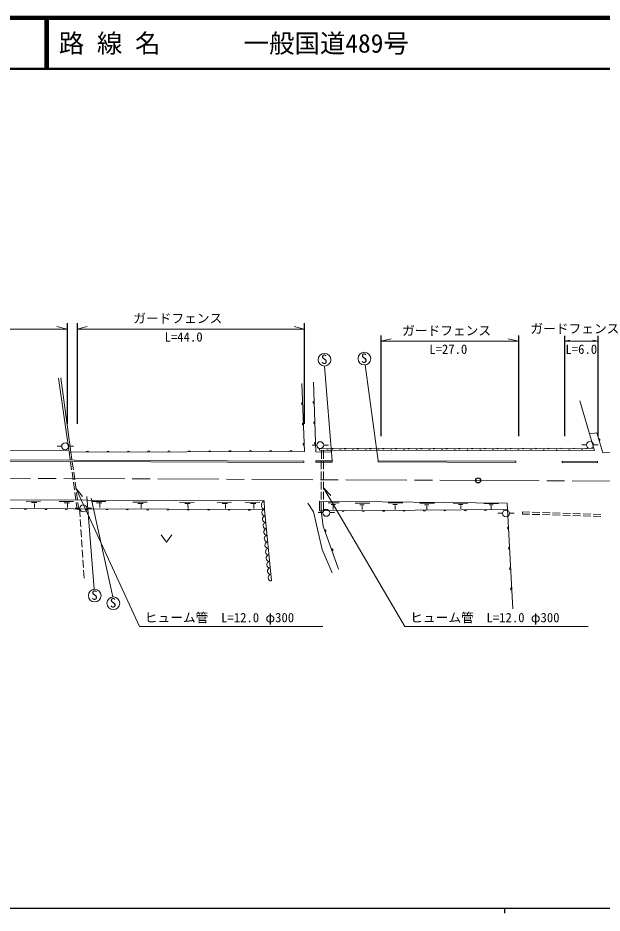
# Model space of a CAD drawing. Units: millimetres, scale not verified. Extents: x 40000 to 680000, y 20000 to 380000.
# Drawn here: x 172343 to 287220, y 204000 to 380000 of the extents above; entities that cross this region are included whole.
import ezdxf
from ezdxf.enums import TextEntityAlignment as Align

# ---------------------------------------------------------------- set-up
doc = ezdxf.new("R2010")
doc.units = ezdxf.units.MM
doc.header["$LTSCALE"] = 1000
doc.linetypes.add('CHAIN', pattern=[18.5, 12, -1.5, 3.5, -1.5])
for name, color, linetype, lineweight in [('M-BGD', 7, 'Continuous', 13), ('M-BMK', 2, 'CHAIN', 13), ('M-BMK-SRVR', 3, 'Continuous', 25), ('M-STR-HTXT', 7, 'Continuous', 13), ('M-STR-STRC', 7, 'Continuous', 13), ('M-TTL', 2, 'Continuous', 140), ('M-TTL-BAND', 7, 'Continuous', 25), ('M-TTL-LINE', 7, 'Continuous', 50)]:
    doc.layers.add(name, color=color, linetype=linetype, lineweight=lineweight)
doc.layers.add('M-TTL-TXT', color=7, linetype='Continuous')
doc.styles.add('ＭＳ ゴシック', font='')
doc.styles.get('ＭＳ ゴシック').set_extended_font_data('MS Gothic')

msp = doc.modelspace()

# ---------------------------------------------------------------- linework, layer by layer
at = {"layer": 'M-BGD'}
for p, q in [((234138, 292905), (232663, 311549)), ((243165, 292939), (240617, 311767)), ((180345, 309153), (182443, 294591)), ((182774, 294593), (180790, 309236)), ((230443, 308377), (230909, 294673)), ((284725, 298247), (282871, 304737)), ((286163, 298452), (284725, 298247)), ((284725, 298247), (285752, 294968)), ((180046, 295820), (180960, 295821)), ((182340, 295820), (183253, 295821)), ((230193, 296030), (231107, 296030)), ((232486, 296030), (233400, 296030)), ((283236, 296072), (284150, 296073)), ((285530, 296072), (286443, 296073)), ((150831, 295119), (182066, 294947)), ((182443, 294591), (182641, 293150)), ((182774, 294593), (182972, 293151)), ((233934, 294608), (230909, 294673)), ((231676, 295320), (285609, 295426)), ((231676, 295320), (231681, 294992)), ((285752, 294968), (231681, 294992)), ((232011, 293298), (232012, 294992)), ((232420, 293301), (232419, 294992)), ((233922, 294991), (233934, 294608)), ((142343, 293009), (228578, 292594)), ((142344, 293259), (228579, 292844)), ((182709, 292654), (182914, 291168)), ((183040, 292656), (183244, 291169)), ((228579, 292844), (228578, 292594)), ((230930, 292896), (234138, 292905)), ((230930, 292896), (230930, 292646)), ((230930, 292646), (234138, 292655)), ((232009, 291298), (232010, 292798)), ((232421, 291301), (232420, 292801)), ((234138, 292905), (234138, 292655)), ((243165, 292939), (270245, 292863)), ((243165, 292939), (243165, 292690)), ((243165, 292690), (270245, 292613)), ((270245, 292863), (270245, 292613)), ((279367, 292823), (279366, 292573)), ((279366, 292573), (286345, 292533)), ((279367, 292823), (286346, 292783)), ((286346, 292783), (286345, 292533)), ((182982, 290673), (183186, 289187)), ((183312, 290674), (183517, 289188)), ((232007, 289298), (232008, 290798)), ((232421, 289301), (232421, 290801)), ((183254, 288691), (183458, 287205)), ((183585, 288693), (183789, 287207)), ((232005, 287298), (232006, 288798)), ((232422, 287301), (232422, 288801)), ((220792, 285069), (145162, 285299)), ((183526, 286710), (183730, 285224)), ((183857, 286711), (184061, 285225)), ((185867, 285922), (187337, 267669)), ((186732, 285549), (191042, 266162)), ((232002, 285298), (232004, 286798)), ((232423, 285301), (232422, 286801)), ((173976, 284933), (176820, 284973)), ((174986, 284707), (176049, 284707)), ((175624, 284561), (175637, 283763)), ((180436, 284913), (183280, 284953)), ((181446, 284687), (182509, 284687)), ((182084, 284541), (182097, 283743)), ((183590, 283618), (184504, 283618)), ((183798, 284729), (183996, 283287)), ((184129, 284730), (184327, 283288)), ((184457, 283495), (184562, 281907)), ((185884, 283618), (186797, 283618)), ((186796, 284894), (189641, 284934)), ((187806, 284668), (188870, 284668)), ((188444, 284522), (188458, 283724)), ((194911, 284774), (197756, 284814)), ((195921, 284548), (196985, 284548)), ((196559, 284402), (196573, 283604)), ((204143, 284746), (206988, 284786)), ((205153, 284520), (206217, 284520)), ((205791, 284374), (205805, 283576)), ((211500, 284724), (214345, 284764)), ((212511, 284498), (213574, 284498)), ((213149, 284352), (213162, 283554)), ((217057, 284747), (219901, 284787)), ((218067, 284521), (219130, 284521)), ((218705, 284375), (218718, 283578)), ((229337, 284567), (230474, 282922)), ((231627, 283100), (231636, 284987)), ((231636, 284987), (268581, 284624)), ((232000, 283105), (232002, 284798)), ((232424, 283110), (232423, 284801)), ((233325, 284648), (235496, 284648)), ((233954, 284356), (234778, 284356)), ((234344, 284214), (234326, 283328)), ((238686, 284622), (241566, 284613)), ((239608, 284285), (240450, 284285)), ((240060, 284090), (240060, 283328)), ((245130, 284669), (248010, 284660)), ((246051, 284332), (246893, 284332)), ((246503, 284137), (246503, 283375)), ((251407, 284607), (254287, 284598)), ((252328, 284270), (253170, 284270)), ((252780, 284075), (252780, 283313)), ((257941, 284573), (260822, 284564)), ((258965, 284331), (259807, 284331)), ((259417, 284136), (259417, 283493)), ((263963, 284514), (266843, 284505)), ((264987, 284272), (265829, 284272)), ((265439, 284077), (265439, 283434)), ((268581, 284624), (268632, 283373)), ((230474, 282922), (232149, 275475)), ((231374, 282735), (232288, 282735)), ((232274, 283109), (231627, 283100)), ((233667, 282735), (234581, 282735)), ((266713, 282619), (267626, 282620)), ((269006, 282619), (269920, 282619)), ((271550, 282460), (271564, 282877)), ((271550, 282460), (272971, 282415)), ((271564, 282877), (272984, 282832)), ((273470, 282399), (274970, 282351)), ((273484, 282816), (274983, 282768)), ((275469, 282335), (276969, 282287)), ((275483, 282752), (276982, 282705)), ((277468, 282271), (278968, 282224)), ((277482, 282689), (278981, 282641)), ((279467, 282208), (280967, 282160)), ((279481, 282625), (280980, 282577)), ((281466, 282144), (282966, 282096)), ((281480, 282561), (282979, 282513)), ((283465, 282080), (284965, 282032)), ((283479, 282497), (284978, 282449)), ((285464, 282016), (286964, 281968)), ((285478, 282433), (286977, 282386)), ((184595, 281408), (184695, 279912)), ((184728, 279413), (184828, 277916)), ((200490, 278341), (201540, 276941)), ((201540, 276941), (202590, 278341)), ((184861, 277417), (184960, 275921)), ((184993, 275422), (185093, 273925)), ((232149, 275475), (234123, 270929)), ((185126, 273426), (185226, 271929)), ((185259, 271430), (185364, 269842))]:
    msp.add_line(p, q, dxfattribs=at)
for points in [[(228193, 308145), (228668, 294773), (182443, 294591)], [(340150, 299117), (319471, 294566), (287359, 294477), (286163, 298452)], [(148671, 275988), (145641, 283624), (220852, 283375)], [(220792, 285069), (220852, 283375), (222188, 269313)], [(232274, 283109), (268632, 283373), (269638, 263791)], [(235409, 271637), (232378, 280091), (232000, 283105)]]:
    msp.add_lwpolyline(points, dxfattribs=at)
for centre, radius in [((232632, 312798), 1250), ((240477, 313009), 1250), ((181642, 295784), 683), ((231789, 295994), 683), ((284832, 296036), 683), ((185186, 283582), 683), ((232970, 282699), 683), ((268308, 282583), 683), ((187462, 266426), 1250), ((191111, 264914), 1250)]:
    msp.add_circle(centre, radius, dxfattribs=at)
for centre, radius, start, end in [((230635, 304381), 256, 104.62667, 259.26591), ((228391, 304149), 256, 104.71563, 259.35487), ((228533, 300152), 256, 104.71563, 259.35487), ((230771, 300383), 256, 104.62667, 259.26591), ((228675, 296154), 256, 104.71563, 259.35487), ((230907, 296385), 256, 104.62667, 259.26591), ((286523, 297060), 256, 299.43235, 94.07159), ((186049, 294549), 256, 12.9051, 167.54433), ((190049, 294565), 256, 12.9051, 167.54433), ((194049, 294581), 256, 12.9051, 167.54433), ((198049, 294596), 256, 12.9051, 167.54433), ((202049, 294612), 256, 12.9051, 167.54433), ((206049, 294628), 256, 12.9051, 167.54433), ((210049, 294643), 256, 12.9051, 167.54433), ((214049, 294659), 256, 12.9051, 167.54433), ((218049, 294675), 256, 12.9051, 167.54433), ((222049, 294690), 256, 12.9051, 167.54433), ((226049, 294706), 256, 12.9051, 167.54433), ((233252, 294991), 100, 359.9745, 179.9745), ((234176, 295325), 100, 180.11223, 0.11223), ((235752, 294990), 100, 359.9745, 179.9745), ((236676, 295330), 100, 180.11223, 0.11223), ((238252, 294989), 100, 359.9745, 179.9745), ((239176, 295335), 100, 180.11223, 0.11223), ((240752, 294988), 100, 359.9745, 179.9745), ((241676, 295340), 100, 180.11223, 0.11223), ((243252, 294987), 100, 359.9745, 179.9745), ((244176, 295345), 100, 180.11223, 0.11223), ((245752, 294986), 100, 359.9745, 179.9745), ((246676, 295350), 100, 180.11223, 0.11223), ((248252, 294984), 100, 359.9745, 179.9745), ((249176, 295355), 100, 180.11223, 0.11223), ((250752, 294983), 100, 359.9745, 179.9745), ((251676, 295360), 100, 180.11223, 0.11223), ((253252, 294982), 100, 359.9745, 179.9745), ((254176, 295364), 100, 180.11223, 0.11223), ((255752, 294981), 100, 359.9745, 179.9745), ((256676, 295369), 100, 180.11223, 0.11223), ((258252, 294980), 100, 359.9745, 179.9745), ((259176, 295374), 100, 180.11223, 0.11223), ((260752, 294979), 100, 359.9745, 179.9745), ((261676, 295379), 100, 180.11223, 0.11223), ((263252, 294978), 100, 359.9745, 179.9745), ((264176, 295384), 100, 180.11223, 0.11223), ((265752, 294977), 100, 359.9745, 179.9745), ((266676, 295389), 100, 180.11223, 0.11223), ((268252, 294976), 100, 359.9745, 179.9745), ((269176, 295394), 100, 180.11223, 0.11223), ((270752, 294974), 100, 359.9745, 179.9745), ((271676, 295399), 100, 180.11223, 0.11223), ((273252, 294973), 100, 359.9745, 179.9745), ((274176, 295404), 100, 180.11223, 0.11223), ((275752, 294972), 100, 359.9745, 179.9745), ((276676, 295409), 100, 180.11223, 0.11223), ((278252, 294971), 100, 359.9745, 179.9745), ((279176, 295413), 100, 180.11223, 0.11223), ((280752, 294970), 100, 359.9745, 179.9745), ((281676, 295418), 100, 180.11223, 0.11223), ((283252, 294969), 100, 359.9745, 179.9745), ((284176, 295423), 100, 180.11223, 0.11223), ((173857, 283587), 256, 192.4902, 347.12944), ((177857, 283574), 256, 192.4902, 347.12944), ((181857, 283560), 256, 192.4902, 347.12944), ((185857, 283547), 256, 192.4902, 347.12944), ((189857, 283534), 256, 192.4902, 347.12944), ((193857, 283520), 256, 192.4902, 347.12944), ((197857, 283507), 256, 192.4902, 347.12944), ((201857, 283494), 256, 192.4902, 347.12944), ((205857, 283481), 256, 192.4902, 347.12944), ((209857, 283467), 256, 192.4902, 347.12944), ((213857, 283454), 256, 192.4902, 347.12944), ((217857, 283441), 256, 192.4902, 347.12944), ((221121, 284233), 899, 111.45392, 252.58881), ((220956, 282740), 644, 99.3048, 271.54902), ((268273, 283426), 256, 193.09671, 347.73594), ((221077, 281461), 644, 99.3048, 271.54902), ((236274, 283194), 256, 193.09671, 347.73594), ((240274, 283223), 256, 193.09671, 347.73594), ((244274, 283252), 256, 193.09671, 347.73594), ((248274, 283281), 256, 193.09671, 347.73594), ((252273, 283310), 256, 193.09671, 347.73594), ((256273, 283339), 256, 193.09671, 347.73594), ((260273, 283368), 256, 193.09671, 347.73594), ((264273, 283397), 256, 193.09671, 347.73594), ((221199, 280183), 644, 99.3048, 271.54902), ((268875, 279739), 256, 105.6224, 260.26163), ((221320, 278905), 644, 99.3048, 271.54902), ((221442, 277626), 644, 99.3048, 271.54902), ((232656, 279149), 256, 302.40266, 97.04189), ((221563, 276348), 644, 99.3048, 271.54902), ((221685, 275070), 644, 99.3048, 271.54902), ((234006, 275384), 256, 302.40266, 97.04189), ((269080, 275744), 256, 105.6224, 260.26163), ((221806, 273791), 644, 99.3048, 271.54902), ((221928, 272513), 644, 99.3048, 271.54902), ((222049, 271234), 644, 99.3048, 271.54902), ((269286, 271750), 256, 105.6224, 260.26163), ((222170, 269956), 644, 99.3048, 271.54902), ((269491, 267755), 256, 105.6224, 260.26163)]:
    msp.add_arc(centre, radius, start, end, dxfattribs=at)
at = {"layer": 'M-BMK'}
for p, q in [((162845, 289517), (262822, 289061)), ((262822, 289061), (362289, 288607))]:
    msp.add_line(p, q, dxfattribs=at)
at = {"layer": 'M-BMK-SRVR'}
msp.add_circle((262822, 289061), 500, dxfattribs=at)
at = {"layer": 'M-STR-HTXT'}
for p, q in [((142556, 318835), (182001, 318835)), ((182001, 318835), (180001, 319335)), ((183986, 318835), (185986, 319335)), ((183986, 318835), (228646, 318835)), ((228646, 318835), (226646, 319335)), ((243719, 316420), (245719, 316920)), ((270771, 316420), (268771, 316920)), ((243719, 316420), (270771, 316420)), ((279859, 316420), (280859, 316670)), ((279859, 316420), (286389, 316420)), ((286389, 316420), (285389, 316670)), ((183747, 287512), (196274, 260363)), ((183747, 287512), (185039, 285906)), ((232422, 287594), (248459, 260363)), ((232422, 287594), (233868, 286124)), ((196274, 260363), (232274, 260363)), ((248459, 260363), (284459, 260363))]:
    msp.add_line(p, q, dxfattribs=at)
at = {"layer": 'M-STR-STRC', "lineweight": 25}
for p, q in [((182001, 319989), (182001, 300163)), ((183986, 319989), (183986, 300163)), ((228646, 319989), (228646, 300163)), ((243719, 317574), (243719, 297748)), ((270771, 317574), (270771, 297748)), ((279859, 317484), (279859, 297789)), ((286389, 317484), (286389, 297789))]:
    msp.add_line(p, q, dxfattribs=at)
at = {"layer": 'M-TTL'}
msp.add_line((680000, 380000), (40000, 380000), dxfattribs=at)
at = {"layer": 'M-TTL-BAND'}
for p, q in [((40000, 205000), (579000, 205000)), ((268000, 205000), (268000, 204000))]:
    msp.add_line(p, q, dxfattribs=at)
at = {"layer": 'M-TTL-LINE'}
for p, q in [((177750, 380000), (177750, 370000)), ((178250, 380000), (178250, 370000)), ((40000, 370000), (680000, 370000))]:
    msp.add_line(p, q, dxfattribs=at)

# ---------------------------------------------------------------- texts
at = {"layer": 'M-BGD', "style": 'ＭＳ ゴシック'}
for p in [(231953, 311425), (239799, 311636), (186783, 265052), (190432, 263541)]:
    msp.add_text('S', height=1833, dxfattribs=at).set_placement(p, align=Align.BOTTOM_LEFT)
at = {"layer": 'M-STR-HTXT', "style": 'ＭＳ ゴシック'}
for s, p in [('ガードフェンス', (195026, 319463)), ('ガードフェンス', (247895, 317048)), ('ガードフェンス', (273123, 317436)), ('L=44.0', (201191, 315817)), ('L=27.0', (253230, 313402)), ('L=6.0', (280008, 313402)), ('ヒューム管\u3000L=12.0 φ300', (197298, 260632)), ('ヒューム管\u3000L=12.0 φ300', (249484, 260632))]:
    msp.add_text(s, height=1833, dxfattribs=at).set_placement(p, align=Align.BOTTOM_LEFT)
at = {"layer": 'M-TTL-TXT', "style": 'ＭＳ ゴシック'}
for s, p in [('路 線 名', (180380, 375000)), ('一般国道489号', (216734, 375000))]:
    msp.add_text(s, height=3666, dxfattribs=at).set_placement(p, align=Align.MIDDLE_LEFT)

doc.saveas('drawing.dxf')
